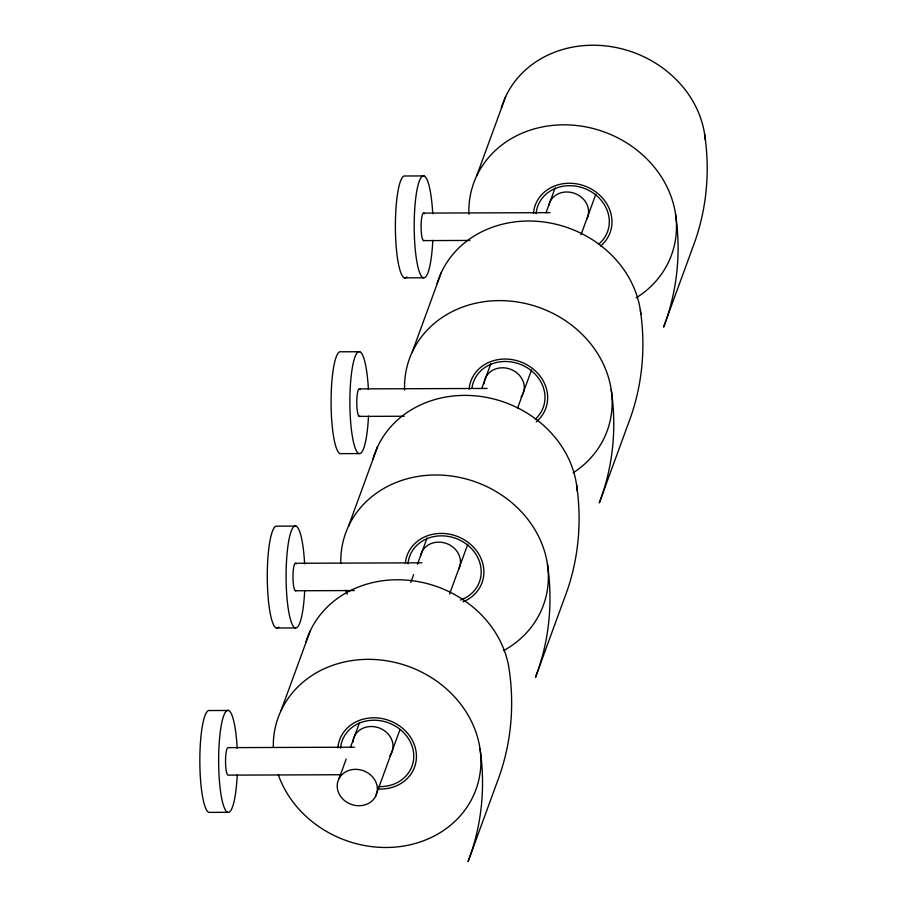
<?xml version="1.0" encoding="UTF-8"?>
<svg xmlns="http://www.w3.org/2000/svg" width="907" height="907" viewBox="0 0 907 907"><rect width="100%" height="100%" fill="white"/><g stroke="black" fill="none" stroke-linecap="round" stroke-linejoin="round"><path stroke-width="1.36" d="M281.034 710.657L310.149 631.068M348.481 526.287L377.595 446.697M412.277 351.916L441.392 272.327M476.583 176.128L505.698 96.539M339.082 778.501L346.202 759.034M350.476 747.357L359.569 722.494M410.803 582.453L413.649 574.664M417.447 564.279L427.016 538.123M481.719 388.615L490.812 363.752M546.025 212.816L555.118 187.953M375.475 796.573A20.351 17.891 20.1 0 0 355.521 769.34A20.351 17.891 20.1 0 0 340.828 796.697A20.351 17.891 20.1 0 0 375.475 796.573L399.828 730.022M449.577 594.028L467.763 544.325M517.636 407.991L531.547 369.965M581.002 234.788L595.865 194.166M424.023 175.924L405.225 175.992A51.019 9.444 89.8 0 0 395.429 230.593A51.019 9.444 89.8 0 0 406.914 276.884M423.739 213.1L550.05 212.657M423.535 240.604L469.849 240.434M404.465 277.848L423.263 277.78M359.705 351.723L340.907 351.791A51.019 9.444 89.8 0 0 331.089 399.715A51.019 9.444 89.8 0 0 340.148 453.636L358.945 453.579M359.433 388.899L487.138 388.445M359.229 416.392L404.137 416.234M295.92 526.094L277.123 526.162A51.019 9.444 89.8 0 0 267.327 580.763A51.019 9.444 89.8 0 0 278.812 627.043M295.637 563.27L421.948 562.816M295.433 590.763L354.376 590.559M276.352 628.007L295.16 627.939M228.462 710.464L209.664 710.532A51.019 9.444 89.8 0 0 199.846 758.456A51.019 9.444 89.8 0 0 208.905 812.377L227.702 812.309M354.49 747.187L228.19 747.64A13.775 2.551 89.8 0 0 225.537 760.576A13.775 2.551 89.8 0 0 227.986 775.134L341.656 774.737M548.724 205.538A20.351 17.891 20.1 0 1 574.539 193.338A20.351 17.891 20.1 0 1 586.704 219.211M432.798 240.389A51.019 9.444 89.8 0 1 418.331 268.506A51.019 9.444 89.8 0 1 418.104 184.983A51.019 9.444 89.8 0 1 432.718 213.689M424.204 240.344A13.775 2.551 89.8 0 1 421.086 226.047A13.775 2.551 89.8 0 1 424.397 213.78M536.128 213.701A37.153 32.641 20.1 0 1 587.895 189.937A37.153 32.641 20.1 0 1 598.62 244.21M533.452 213.326A39.863 35.033 20.1 0 1 589.017 187.828A39.863 35.033 20.1 0 1 600.513 246.069M501.39 107.842A105.246 92.48 20.1 0 1 611.125 46.642A105.246 92.48 20.1 0 1 705.295 139.882M704.66 134.44A282.644 248.359 20.1 0 1 692.721 247.532L663.607 327.121A282.644 248.359 20.1 0 0 675.534 214.018M468.908 214.188A105.246 92.48 20.1 0 1 616.817 137.376A105.246 92.48 20.1 0 1 636.215 297.813M484.123 383.661A20.351 17.891 20.1 0 1 510.222 369.138A20.351 17.891 20.1 0 1 521.128 396.994M368.48 416.177A51.019 9.444 89.8 0 1 354.013 444.294A51.019 9.444 89.8 0 1 353.787 360.782A51.019 9.444 89.8 0 1 368.412 389.488M359.886 416.143A13.775 2.551 89.8 0 1 356.78 401.835A13.775 2.551 89.8 0 1 360.09 389.579M471.935 388.287A37.153 32.641 20.1 0 1 523.577 365.736A37.153 32.641 20.1 0 1 535.255 419.181M469.134 389.126A39.863 35.033 20.1 0 1 524.7 363.616A39.863 35.033 20.1 0 1 536.196 421.857M437.083 283.63A105.246 92.48 20.1 0 1 546.059 222.317A105.246 92.48 20.1 0 1 640.852 314.31M640.342 310.228A282.644 248.359 20.1 0 1 628.415 423.32L599.3 502.909A282.644 248.359 20.1 0 0 611.227 389.817M404.601 389.987A105.246 92.48 20.1 0 1 551.83 312.836A105.246 92.48 20.1 0 1 573.088 472.864M420.621 555.696A20.351 17.891 20.1 0 1 446.437 543.497A20.351 17.891 20.1 0 1 458.591 569.369M304.695 590.548A51.019 9.444 89.8 0 1 290.229 618.665A51.019 9.444 89.8 0 1 289.991 535.141A51.019 9.444 89.8 0 1 304.616 563.859M296.101 590.502A13.775 2.551 89.8 0 1 292.984 576.206A13.775 2.551 89.8 0 1 296.294 563.95M408.014 563.871A37.153 32.641 20.1 0 1 465.155 543.236A37.153 32.641 20.1 0 1 460.518 600.049M405.35 563.485A39.863 35.033 20.1 0 1 466.062 540.935A39.863 35.033 20.1 0 1 462.989 601.817M372.913 459.305A105.246 92.48 20.1 0 1 483.023 396.801A105.246 92.48 20.1 0 1 577.294 491.413M576.546 484.599A282.644 248.359 20.1 0 1 564.619 597.69L535.504 677.28A282.644 248.359 20.1 0 0 547.431 564.188M340.771 562.975A105.246 92.48 20.1 0 1 491.945 489.213A105.246 92.48 20.1 0 1 503.521 650.67M347.177 594.153A105.246 92.48 20.1 0 1 345.692 590.174M352.88 742.402A20.351 17.891 20.1 0 1 378.979 727.868A20.351 17.891 20.1 0 1 389.885 755.735M237.237 774.918A51.019 9.444 89.8 0 1 222.771 803.035A51.019 9.444 89.8 0 1 222.544 719.512A51.019 9.444 89.8 0 1 237.169 748.23M340.567 748.241A37.153 32.641 20.1 0 1 378.423 720.453A37.153 32.641 20.1 0 1 413.762 756.143A37.153 32.641 20.1 0 1 378.536 786.596M337.892 747.856A39.863 35.033 20.1 0 1 378.707 718.061A39.863 35.033 20.1 0 1 416.438 756.676A39.863 35.033 20.1 0 1 378.094 788.999M305.84 642.371A105.246 92.48 20.1 0 1 412.572 580.741A105.246 92.48 20.1 0 1 509.099 668.969A282.644 248.359 20.1 0 1 497.172 782.061L468.057 861.65A282.644 248.359 20.1 0 0 479.984 748.558M273.313 747.357A105.246 92.48 20.1 0 1 418.274 670.466A105.246 92.48 20.1 0 1 446.845 828.136A105.246 92.48 20.1 0 1 278.245 774.544"/></g></svg>
